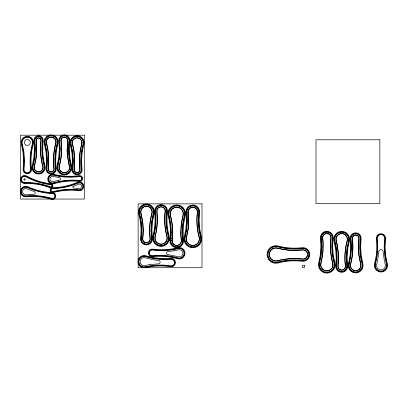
<?xml version="1.0" encoding="UTF-8"?>
<svg xmlns="http://www.w3.org/2000/svg" width="408" height="408" viewBox="0 0 408 408"><rect width="100%" height="100%" fill="white"/><g stroke="black" fill="none" stroke-linecap="round" stroke-linejoin="round"><path stroke-width="0.61" d="M143.249 230.78L142.713 222.003L140.989 213.399A5.646 5.646 0 0 1 146.431 206.254A5.646 5.646 0 0 1 151.878 213.399C149.624 221.564 149.109 230.168 150.088 238.573A3.682 3.682 0 0 1 146.431 242.678A3.682 3.682 0 0 1 142.774 238.573L143.147 231.137M157.432 219.871L156.963 211.471A4.121 4.121 0 0 1 158.34 207.891L158.472 207.784A4.121 4.121 0 0 1 160.829 206.881L161.186 206.876A4.121 4.121 0 0 1 164.164 208.299L164.266 208.417A4.121 4.121 0 0 1 165.143 211.471C164.169 219.815 164.679 228.363 166.918 236.477A6.084 6.084 0 0 1 161.053 244.178A6.084 6.084 0 0 1 155.183 236.477L156.478 230.092M36.725 149.792L36.577 146.227M157.325 220.162L156.978 226.379L155.963 233.315M36.72 150.006L36.077 158.314L34.42 166.331A4.335 4.335 0 0 0 38.602 171.819A4.335 4.335 0 0 0 42.784 166.331C40.489 158.003 39.959 149.226 40.958 140.658A2.372 2.372 0 0 0 38.602 138.016A2.372 2.372 0 0 0 36.251 140.658L36.414 142.249M79.54 158.416L79.958 169.417A2.907 2.907 0 0 1 77.071 172.661A2.907 2.907 0 0 1 74.179 169.417L74.654 160.211L73.919 151.251M48.766 163.746L48.491 154.693M79.448 158.187L80.162 150.96L81.671 143.922A4.774 4.774 0 0 0 77.071 137.879A4.774 4.774 0 0 0 72.466 143.922L73.369 147.635M48.761 163.94L48.363 168.734A2.805 2.805 0 0 0 51.153 171.865A2.805 2.805 0 0 0 53.938 168.734C52.948 160.222 53.474 151.506 55.753 143.228A4.774 4.774 0 0 0 51.153 137.19A4.774 4.774 0 0 0 46.548 143.228L47.685 148.119M143.045 235.804C143.519 228.312 142.882 220.692 140.893 213.425A5.748 5.748 0 0 1 146.431 206.152A5.748 5.748 0 0 1 151.975 213.425C149.726 221.58 149.211 230.173 150.19 238.563A3.784 3.784 0 0 1 146.431 242.78A3.784 3.784 0 0 1 142.678 238.563L142.917 236.099M67.549 141.928L67.126 150.863L67.351 154.724M67.468 141.775L67.575 140.76A3.244 3.244 0 0 0 64.352 137.139A3.244 3.244 0 0 0 61.134 140.76C62.118 149.216 61.598 157.881 59.328 166.102A5.212 5.212 0 0 0 64.352 172.691A5.212 5.212 0 0 0 69.375 166.102L68.773 163.271M156.616 229.877L157.427 220.437L156.861 211.482A4.218 4.218 0 0 1 161.053 206.774A4.218 4.218 0 0 1 165.24 211.482C164.271 219.815 164.781 228.352 167.015 236.451A6.186 6.186 0 0 1 161.053 244.28A6.186 6.186 0 0 1 155.086 236.451L155.81 233.56M321.045 262.808L322.356 256.719L323.054 250.568L323.156 243.892L322.626 238.165A4.218 4.218 0 0 1 326.818 233.458A4.218 4.218 0 0 1 331.005 238.165C330.031 246.498 330.546 255.031 332.78 263.135A6.186 6.186 0 0 1 326.818 270.958A6.186 6.186 0 0 1 320.851 263.135M73.353 186.232L73.562 186.16A65.214 65.214 0 0 0 78.479 184.243A2.254 2.254 0 0 1 81.61 185.982A2.254 2.254 0 0 1 79.101 188.537L73.593 188.083A0.974 0.974 0 0 1 73.323 186.242M300.319 250.063L302.425 249.854A4.656 4.656 0 0 1 307.617 254.475A4.656 4.656 0 0 1 302.425 259.1C294.148 258.137 285.666 258.641 277.624 260.86A6.62 6.62 0 0 1 269.239 254.475A6.62 6.62 0 0 1 277.624 248.095L282.183 249.263M299.855 250.206L291.368 250.247M294.27 250.318L302.435 249.951A4.554 4.554 0 0 1 307.515 254.475A4.554 4.554 0 0 1 302.435 259.004C294.142 258.034 285.651 258.544 277.593 260.763A6.523 6.523 0 0 1 269.341 254.475A6.523 6.523 0 0 1 277.593 248.191L278.506 248.431M294.005 250.42L291.001 250.231M291.118 250.339L289.527 250.14M290.771 250.318L287.89 249.997M289.272 250.221L285.365 249.691M287.676 250.073L284.468 249.558M285.146 249.762L283.218 249.354M284.208 249.619L282.515 249.222M282.963 249.41L278.832 248.411M69.365 165.674L69.477 166.071A5.309 5.309 0 0 1 64.352 172.793A5.309 5.309 0 0 1 59.231 166.071C61.496 157.865 62.016 149.216 61.032 140.77A3.346 3.346 0 0 1 64.352 137.042A3.346 3.346 0 0 1 67.677 140.77L67.121 150.629M360.509 263.466L360.672 264.063A5.212 5.212 0 0 1 355.649 270.657A5.212 5.212 0 0 1 350.625 264.063C352.895 255.841 353.415 247.182 352.425 238.721A3.244 3.244 0 0 1 355.649 235.105A3.244 3.244 0 0 1 358.872 238.721L358.397 247.416L358.999 255.107M69.217 165.5L67.468 154.918M360.555 263.242L358.928 255.342M360.06 261.661L360.769 264.037A5.309 5.309 0 0 1 355.649 270.759A5.309 5.309 0 0 1 350.528 264.037C352.793 255.826 353.313 247.182 352.328 238.736A3.346 3.346 0 0 1 355.649 235.003A3.346 3.346 0 0 1 358.974 238.736L358.499 247.656M336.86 243.137L336.253 240.751A5.646 5.646 0 0 1 341.7 233.606A5.646 5.646 0 0 1 347.142 240.751C344.893 248.916 344.377 257.524 345.357 265.924A3.682 3.682 0 0 1 341.7 270.03A3.682 3.682 0 0 1 338.043 265.924L338.482 259.927L338.37 255.275M360.116 261.436L358.902 255.122L358.403 247.886M336.824 243.428L337.778 247.921M68.631 163.093L67.529 156.509L67.228 150.781M337.1 244.203L336.156 240.776A5.748 5.748 0 0 1 341.7 233.504A5.748 5.748 0 0 1 347.244 240.776C344.995 248.931 344.474 257.524 345.454 265.914A3.784 3.784 0 0 1 341.7 270.132A3.784 3.784 0 0 1 337.941 265.914L338.416 257.417M337.054 244.494L338.395 253.791M73.318 147.885L73.996 151.098M73.603 148.813L72.369 143.947A4.876 4.876 0 0 1 77.071 137.776A4.876 4.876 0 0 1 81.768 143.947C79.565 152.235 78.836 160.91 79.856 169.427A2.805 2.805 0 0 1 77.071 172.559A2.805 2.805 0 0 1 74.282 169.427L74.746 159.788M73.532 148.966L74.496 155.203M47.614 148.272L48.817 158.671M337.707 248.135L338.451 254.878M48.578 154.515L47.716 148.282L46.451 143.254A4.876 4.876 0 0 1 51.153 137.088A4.876 4.876 0 0 1 55.85 143.254C53.57 151.516 53.05 160.222 54.04 168.723A2.907 2.907 0 0 1 51.153 171.967A2.907 2.907 0 0 1 48.261 168.723L48.72 158.809M36.337 142.484L36.674 146.105M74.511 155.407L74.735 159.365M323.065 241.97L322.723 238.15A4.121 4.121 0 0 1 323.6 235.1L323.702 234.983A4.121 4.121 0 0 1 326.686 233.56L327.038 233.565A4.121 4.121 0 0 1 329.394 234.462L329.521 234.575A4.121 4.121 0 0 1 330.908 238.15C329.934 246.498 330.444 255.046 332.683 263.16A6.084 6.084 0 0 1 326.818 270.861A6.084 6.084 0 0 1 320.948 263.16L322.794 252.516L322.983 242.296M338.319 254.169L338.512 257.05M36.659 145.763L36.149 140.668A2.468 2.468 0 0 1 38.602 137.914A2.468 2.468 0 0 1 41.055 140.668C40.06 149.226 40.586 157.988 42.881 166.306A4.437 4.437 0 0 1 38.602 171.921A4.437 4.437 0 0 1 34.323 166.306L36.093 157.447L36.628 148.196M36.562 145.87L36.725 148.084M180.805 233.488L181.259 240.317A4.554 4.554 0 0 1 176.735 245.397A4.554 4.554 0 0 1 172.212 240.317C173.181 232.024 172.671 223.533 170.447 215.475A6.523 6.523 0 0 1 176.735 207.223A6.523 6.523 0 0 1 183.024 215.475C180.759 223.543 180.326 232.024 181.361 240.307A4.656 4.656 0 0 1 176.735 245.499A4.656 4.656 0 0 1 172.11 240.307C173.079 232.024 172.569 223.548 170.35 215.501A6.62 6.62 0 0 1 176.735 207.121A6.62 6.62 0 0 1 183.121 215.501L181.381 224.324L180.902 233.32M42.259 148.747L42.809 157.473L44.503 165.857A6.12 6.12 0 0 1 38.602 173.599A6.12 6.12 0 0 1 32.706 165.857C34.94 157.753 35.45 149.206 34.481 140.862A4.151 4.151 0 0 1 38.602 136.236A4.151 4.151 0 0 1 42.728 140.862L42.259 148.747M46.558 160.466L46.094 168.473A5.095 5.095 0 0 0 51.153 174.15A5.095 5.095 0 0 0 56.212 168.473C55.253 160.247 55.753 151.827 57.956 143.835A7.058 7.058 0 0 0 51.153 134.9A7.058 7.058 0 0 0 44.345 143.835L46.012 152.092L46.558 160.466M47.496 160.466L47.027 168.581A4.151 4.151 0 0 0 51.153 173.211A4.151 4.151 0 0 0 55.274 168.581C54.3 160.237 54.815 151.694 57.049 143.585A6.12 6.12 0 0 0 51.153 135.844A6.12 6.12 0 0 0 45.252 143.585L46.946 151.97L47.496 160.466M59.828 148.884L59.277 157.371L57.615 165.628A6.992 6.992 0 0 0 64.352 174.476A6.992 6.992 0 0 0 71.094 165.628C68.891 157.626 68.386 149.195 69.345 140.964A5.024 5.024 0 0 0 64.352 135.359A5.024 5.024 0 0 0 59.364 140.964L59.828 148.884M72.476 161.16L72.012 169.162A5.095 5.095 0 0 0 77.071 174.843A5.095 5.095 0 0 0 82.13 169.162C81.172 160.941 81.671 152.521 83.875 144.524A7.058 7.058 0 0 0 77.071 135.594A7.058 7.058 0 0 0 70.263 144.524L71.93 152.786L72.476 161.16M73.414 161.155L72.945 169.274A4.151 4.151 0 0 0 77.071 173.9A4.151 4.151 0 0 0 81.192 169.274C80.223 160.93 80.733 152.383 82.967 144.279A6.12 6.12 0 0 0 77.071 136.537A6.12 6.12 0 0 0 71.171 144.279L72.864 152.663L73.414 161.155M150.96 230.311L151.424 238.42A5.024 5.024 0 0 1 146.431 244.025A5.024 5.024 0 0 1 141.438 238.42C142.402 230.189 141.897 221.753 139.689 213.756A6.992 6.992 0 0 1 146.431 204.908A6.992 6.992 0 0 1 153.173 213.756L151.536 221.809L150.96 230.311M151.399 230.28L151.858 238.369A5.462 5.462 0 0 1 146.431 244.458A5.462 5.462 0 0 1 141.005 238.369C141.959 230.189 141.464 221.819 139.271 213.869A7.431 7.431 0 0 1 146.431 204.469A7.431 7.431 0 0 1 153.597 213.869L151.97 221.87L151.399 230.28M151.904 230.311L152.357 238.308A5.967 5.967 0 0 1 146.431 244.963A5.967 5.967 0 0 1 140.505 238.308C141.454 230.199 140.959 221.891 138.781 214.006A7.936 7.936 0 0 1 146.431 203.964A7.936 7.936 0 0 1 154.081 214.006L152.47 221.937L151.904 230.311M155.147 219.489L154.617 227.73L152.98 235.87A8.369 8.369 0 0 0 161.053 246.463A8.369 8.369 0 0 0 169.121 235.87C166.964 228.041 166.474 219.79 167.413 211.732A6.406 6.406 0 0 0 161.053 204.592A6.406 6.406 0 0 0 154.688 211.732L155.147 219.489M155.647 219.453L155.106 227.894L153.469 236.002A7.864 7.864 0 0 0 161.053 245.958A7.864 7.864 0 0 0 168.637 236.002C166.459 228.113 165.964 219.795 166.913 211.675A5.901 5.901 0 0 0 161.053 205.096A5.901 5.901 0 0 0 155.193 211.675L155.647 219.453M156.085 219.489L155.55 227.853L153.887 236.12A7.431 7.431 0 0 0 161.053 245.519A7.431 7.431 0 0 0 168.213 236.12C166.02 228.174 165.52 219.8 166.479 211.625A5.462 5.462 0 0 0 166.484 210.416L166.464 210.253A5.462 5.462 0 0 0 162.435 205.709L162.251 205.668A5.462 5.462 0 0 0 155.637 210.227L155.621 210.416A5.462 5.462 0 0 0 155.621 211.625L156.085 219.489M170.896 232.172L170.442 240.113A6.334 6.334 0 0 0 176.735 247.177A6.334 6.334 0 0 0 183.029 240.113C182.09 232.045 182.58 223.788 184.742 215.949A8.303 8.303 0 0 0 176.735 205.438A8.303 8.303 0 0 0 168.728 215.949L170.35 223.941L170.896 232.172M182.136 232.152L182.595 240.159A5.901 5.901 0 0 1 176.735 246.743A5.901 5.901 0 0 1 170.876 240.159C171.824 232.04 171.329 223.722 169.152 215.832A7.864 7.864 0 0 1 176.735 205.877A7.864 7.864 0 0 1 184.319 215.832L182.702 223.768L182.136 232.152M183.08 232.152L183.529 240.052A6.839 6.839 0 0 1 176.735 247.681A6.839 6.839 0 0 1 169.942 240.052C170.876 232.05 170.391 223.859 168.244 216.082A8.808 8.808 0 0 1 176.735 204.938A8.808 8.808 0 0 1 185.227 216.082L183.636 223.895L183.08 232.152M186.492 220.315L185.956 228.628L184.345 236.614A8.808 8.808 0 0 0 192.836 247.758A8.808 8.808 0 0 0 201.328 236.614C199.186 228.837 198.696 220.641 199.629 212.639A6.839 6.839 0 0 0 192.836 205.01A6.839 6.839 0 0 0 186.043 212.639L186.492 220.315M187.435 220.315L186.889 228.75L185.252 236.864A7.864 7.864 0 0 0 192.836 246.815A7.864 7.864 0 0 0 200.42 236.864C198.242 228.97 197.747 220.651 198.696 212.532A5.901 5.901 0 0 0 192.836 205.953A5.901 5.901 0 0 0 186.976 212.532L187.435 220.315M188.68 220.31L188.124 228.914L186.451 237.191A6.62 6.62 0 0 0 192.836 245.57A6.62 6.62 0 0 0 199.221 237.191C197.003 229.148 196.493 220.667 197.462 212.389A4.656 4.656 0 0 0 192.836 207.198A4.656 4.656 0 0 0 188.21 212.389L188.68 220.31M188.776 220.31L188.226 228.929L186.548 237.221A6.523 6.523 0 0 0 192.836 245.473A6.523 6.523 0 0 0 199.124 237.221C196.901 229.163 196.391 220.667 197.36 212.379A4.554 4.554 0 0 0 192.836 207.3A4.554 4.554 0 0 0 188.312 212.379L188.776 220.31M198.676 220.182L199.191 228.521L200.843 236.747A8.303 8.303 0 0 1 192.836 247.253A8.303 8.303 0 0 1 184.829 236.747C186.992 228.908 187.481 220.646 186.543 212.583A6.334 6.334 0 0 1 192.836 205.515A6.334 6.334 0 0 1 199.13 212.583L198.676 220.182M320.912 246.172L320.382 254.414L318.745 262.553A8.369 8.369 0 0 0 326.818 273.146A8.369 8.369 0 0 0 334.886 262.553C332.729 254.725 332.234 246.473 333.178 238.415A6.406 6.406 0 0 0 326.818 231.275A6.406 6.406 0 0 0 320.453 238.415L320.912 246.172M321.412 246.136L320.872 254.577L319.229 262.686A7.864 7.864 0 0 0 326.818 272.641A7.864 7.864 0 0 0 334.402 262.686C332.224 254.796 331.73 246.478 332.678 238.359A5.901 5.901 0 0 0 326.818 231.775A5.901 5.901 0 0 0 320.953 238.359L321.412 246.136M321.851 246.172L321.315 254.536L319.653 262.803A7.431 7.431 0 0 0 326.818 272.202A7.431 7.431 0 0 0 333.979 262.803C331.786 254.857 331.286 246.483 332.24 238.308A5.467 5.467 0 0 0 332.25 237.099L332.224 236.91A5.467 5.467 0 0 0 325.615 232.346L325.457 232.387A5.467 5.467 0 0 0 321.402 236.91L321.387 237.074A5.467 5.467 0 0 0 321.387 238.308L321.851 246.172M336.233 257.774L335.774 265.664A5.967 5.967 0 0 0 341.7 272.32A5.967 5.967 0 0 0 347.626 265.664C346.678 257.55 347.172 249.242 349.35 241.358A7.936 7.936 0 0 0 341.7 231.321A7.936 7.936 0 0 0 334.05 241.358L335.677 249.385L336.233 257.774M346.229 257.662L346.693 265.771A5.024 5.024 0 0 1 341.7 271.376A5.024 5.024 0 0 1 336.707 265.771C337.666 257.54 337.166 249.109 334.958 241.108A6.992 6.992 0 0 1 341.7 232.259A6.992 6.992 0 0 1 348.442 241.108L346.8 249.166L346.229 257.662M346.662 257.637L347.126 265.72A5.462 5.462 0 0 1 341.7 271.815A5.462 5.462 0 0 1 336.274 265.72C337.227 257.545 336.728 249.171 334.535 241.225A7.431 7.431 0 0 1 341.7 231.826A7.431 7.431 0 0 1 348.86 241.225L347.233 249.222L346.662 257.637M351.12 246.85L350.574 255.332L348.906 263.588A6.992 6.992 0 0 0 355.649 272.437A6.992 6.992 0 0 0 362.391 263.588C360.182 255.592 359.683 247.161 360.641 238.93A5.024 5.024 0 0 0 355.649 233.325A5.024 5.024 0 0 0 350.656 238.93L351.12 246.85M384.632 246.713L385.188 255.439L386.876 263.823A6.12 6.12 0 0 1 380.98 271.565A6.12 6.12 0 0 1 375.08 263.823C377.313 255.714 377.828 247.171 376.854 238.828A4.151 4.151 0 0 1 380.98 234.197A4.151 4.151 0 0 1 385.101 238.828L384.632 246.713M23.582 161.043L23.113 169.075A4.218 4.218 0 0 0 27.305 173.782A4.218 4.218 0 0 0 31.498 169.075C30.524 160.742 31.034 152.209 33.267 144.106A6.186 6.186 0 0 0 27.305 136.282A6.186 6.186 0 0 0 21.344 144.106L23.011 152.337L23.582 161.043M24.087 161.043L23.613 169.136A3.713 3.713 0 0 0 27.305 173.278A3.713 3.713 0 0 0 30.993 169.136C30.014 160.737 30.534 152.138 32.783 143.973A5.681 5.681 0 0 0 27.305 136.787A5.681 5.681 0 0 0 21.828 143.973L23.511 152.266L24.087 161.043M24.526 161.043L24.046 169.187A3.279 3.279 0 0 0 27.305 172.839A3.279 3.279 0 0 0 30.559 169.187C29.575 160.732 30.095 152.072 32.36 143.856A5.243 5.243 0 0 0 27.305 137.221A5.243 5.243 0 0 0 22.246 143.856L23.945 152.209L24.526 161.043M34.445 148.915L33.879 157.508L32.217 165.725A6.62 6.62 0 0 0 38.602 174.104A6.62 6.62 0 0 0 44.987 165.725C42.769 157.682 42.264 149.201 43.228 140.923A4.656 4.656 0 0 0 38.602 135.731A4.656 4.656 0 0 0 33.976 140.923L34.445 148.915M35.384 148.915L34.813 157.636L33.125 165.974A5.681 5.681 0 0 0 38.602 173.165A5.681 5.681 0 0 0 44.079 165.974C41.83 157.814 41.315 149.211 42.294 140.816A3.713 3.713 0 0 0 38.602 136.67A3.713 3.713 0 0 0 34.915 140.816L35.384 148.915M47.063 160.574L46.594 168.529A4.59 4.59 0 0 0 51.153 173.65A4.59 4.59 0 0 0 55.707 168.529C54.743 160.242 55.248 151.756 57.472 143.703A6.553 6.553 0 0 0 51.153 135.405A6.553 6.553 0 0 0 44.834 143.703L46.502 151.98L47.063 160.574M59.323 148.976L58.757 157.468L57.125 165.495A7.497 7.497 0 0 0 64.352 174.981A7.497 7.497 0 0 0 71.584 165.495C69.391 157.554 68.896 149.19 69.844 141.025A5.528 5.528 0 0 0 64.352 134.854A5.528 5.528 0 0 0 58.859 141.025L59.323 148.976M60.262 148.976L59.69 157.595L58.033 165.745A6.553 6.553 0 0 0 64.352 174.037A6.553 6.553 0 0 0 70.676 165.745C68.452 157.692 67.947 149.201 68.911 140.913A4.59 4.59 0 0 0 64.352 135.798A4.59 4.59 0 0 0 59.797 140.913L60.262 148.976M72.981 161.262L72.512 169.223A4.59 4.59 0 0 0 77.071 174.338A4.59 4.59 0 0 0 81.631 169.223C80.662 160.936 81.166 152.449 83.39 144.391A6.553 6.553 0 0 0 77.071 136.099A6.553 6.553 0 0 0 70.752 144.391L72.425 152.669L72.981 161.262M351.558 246.937L350.987 255.556L349.33 263.706A6.553 6.553 0 0 0 355.649 272.003A6.553 6.553 0 0 0 361.967 263.706C359.749 255.653 359.239 247.166 360.208 238.879A4.59 4.59 0 0 0 355.649 233.759A4.59 4.59 0 0 0 351.089 238.879L351.558 246.937M360.682 246.575L361.202 255.107L362.875 263.456A7.497 7.497 0 0 1 355.649 272.942A7.497 7.497 0 0 1 348.422 263.456C350.61 255.52 351.11 247.156 350.156 238.986A5.528 5.528 0 0 1 355.649 232.82A5.528 5.528 0 0 1 361.141 238.986L360.682 246.575M376.819 246.876L376.258 255.474L374.595 263.69A6.62 6.62 0 0 0 380.98 272.07A6.62 6.62 0 0 0 387.36 263.69C385.142 255.643 384.637 247.161 385.601 238.884A4.656 4.656 0 0 0 380.98 233.692A4.656 4.656 0 0 0 376.355 238.884L376.819 246.876M377.762 246.876L377.191 255.597L375.503 263.94A5.681 5.681 0 0 0 380.98 271.126A5.681 5.681 0 0 0 386.458 263.94C384.203 255.775 383.688 247.177 384.668 238.777A3.713 3.713 0 0 0 380.98 234.636A3.713 3.713 0 0 0 377.288 238.777L377.762 246.876M378.838 251.685L377.619 260.472A62.812 62.812 0 0 1 376.701 264.267A4.437 4.437 0 0 0 380.98 269.882A4.437 4.437 0 0 0 385.254 264.267A62.898 62.898 0 0 1 384.239 259.993L383.107 251.542A2.142 2.142 0 0 0 380.904 249.619A2.142 2.142 0 0 0 378.838 251.685M77.602 182.238C69.702 185.701 61.108 187.481 52.494 187.721A2.468 2.468 0 0 0 50.118 190.541A2.468 2.468 0 0 0 53.198 192.576C61.526 190.363 70.273 189.628 78.831 190.704A4.437 4.437 0 0 0 83.773 185.666A4.437 4.437 0 0 0 77.602 182.238M77.806 182.702C69.844 186.186 61.185 187.981 52.51 188.221A1.969 1.969 0 0 0 50.617 190.47A1.969 1.969 0 0 0 53.071 192.091C61.455 189.858 70.273 189.118 78.892 190.204A3.932 3.932 0 0 0 83.273 185.742A3.932 3.932 0 0 0 77.806 182.702M77.979 183.1C69.972 186.609 61.251 188.419 52.52 188.659A1.53 1.53 0 0 0 51.051 190.409A1.53 1.53 0 0 0 52.958 191.668C61.399 189.419 70.268 188.68 78.948 189.771A3.499 3.499 0 0 0 82.844 185.803A3.499 3.499 0 0 0 77.979 183.1M54.024 182.723L53.713 182.815A3.932 3.932 0 0 1 48.659 179.127A3.932 3.932 0 0 1 53.555 175.231C61.98 177.373 70.819 177.725 79.417 176.542A1.969 1.969 0 0 1 81.651 178.449A1.969 1.969 0 0 1 79.499 180.443C70.961 179.627 62.261 180.316 54.024 182.723M54.07 183.166L53.836 183.233A4.371 4.371 0 0 1 48.221 179.138A4.371 4.371 0 0 1 53.662 174.808C62.036 176.934 70.814 177.281 79.356 176.108A2.402 2.402 0 0 1 82.084 178.439A2.402 2.402 0 0 1 79.458 180.882C70.951 180.066 62.276 180.754 54.07 183.166M54.284 183.631L53.983 183.717A4.876 4.876 0 0 1 47.721 179.148A4.876 4.876 0 0 1 53.79 174.323C62.098 176.429 70.808 176.771 79.29 175.608A2.907 2.907 0 0 1 82.589 178.429A2.907 2.907 0 0 1 79.407 181.381C70.992 180.576 62.409 181.254 54.284 183.631M278.118 262.012L277.95 262.064A7.864 7.864 0 0 1 268 254.475A7.864 7.864 0 0 1 277.95 246.891C285.845 249.069 294.163 249.563 302.282 248.615A5.901 5.901 0 0 1 308.861 254.475A5.901 5.901 0 0 1 302.282 260.34C294.219 259.396 285.962 259.876 278.118 262.012M278.292 262.421L278.067 262.482A8.303 8.303 0 0 1 267.561 254.475A8.303 8.303 0 0 1 278.067 246.473C285.906 248.635 294.168 249.125 302.231 248.181A6.334 6.334 0 0 1 309.3 254.475A6.334 6.334 0 0 1 302.231 260.773C294.245 259.84 286.064 260.309 278.292 262.421M278.536 262.88L278.2 262.966A8.808 8.808 0 0 1 267.056 254.475A8.808 8.808 0 0 1 278.2 245.983C285.977 248.13 294.173 248.615 302.175 247.681A6.839 6.839 0 0 1 309.805 254.475A6.839 6.839 0 0 1 302.175 261.273C294.285 260.355 286.212 260.809 278.536 262.88M177.847 247.702C169.662 249.834 161.063 250.221 152.689 249.12A3.784 3.784 0 0 0 148.415 252.817A3.784 3.784 0 0 0 152.582 256.632C160.981 255.775 169.565 256.418 177.689 258.784A5.748 5.748 0 0 0 185.043 253.353A5.748 5.748 0 0 0 177.847 247.702M177.975 248.191C169.728 250.339 161.063 250.731 152.623 249.619A3.279 3.279 0 0 0 148.92 252.822A3.279 3.279 0 0 0 152.531 256.132C160.997 255.27 169.646 255.918 177.827 258.3A5.243 5.243 0 0 0 184.538 253.343A5.243 5.243 0 0 0 177.975 248.191M178.087 248.615C169.784 250.772 161.063 251.17 152.566 250.053A2.841 2.841 0 0 0 149.359 252.827A2.841 2.841 0 0 0 152.485 255.699C161.007 254.827 169.713 255.479 177.949 257.882A4.809 4.809 0 0 0 184.1 253.337A4.809 4.809 0 0 0 178.087 248.615M145.631 266.689L145.365 266.75A5.243 5.243 0 0 1 138.909 261.467A5.243 5.243 0 0 1 145.717 256.647C153.852 259.197 162.486 260.018 170.967 259.325A3.279 3.279 0 0 1 174.507 262.706A3.279 3.279 0 0 1 170.743 265.832C162.415 264.568 153.841 264.767 145.631 266.689M145.727 267.113L145.467 267.179A5.681 5.681 0 0 1 138.475 261.452A5.681 5.681 0 0 1 145.85 256.229C153.928 258.764 162.506 259.575 170.932 258.891A3.713 3.713 0 0 1 174.945 262.721A3.713 3.713 0 0 1 170.677 266.266C162.404 265.006 153.887 265.205 145.727 267.113M145.845 267.607L145.585 267.668A6.186 6.186 0 0 1 137.97 261.436A6.186 6.186 0 0 1 145.998 255.75C154.015 258.259 162.527 259.07 170.891 258.386A4.218 4.218 0 0 1 175.45 262.737A4.218 4.218 0 0 1 170.6 266.761C162.394 265.516 153.938 265.71 145.845 267.607M58.579 180.305L58.441 180.336A64.78 64.78 0 0 0 53.356 181.621A2.688 2.688 0 0 1 49.904 179.102A2.688 2.688 0 0 1 53.254 176.44L59.502 177.699A1.214 1.214 0 0 1 59.548 180.112L58.579 180.305M174.599 250.68L167.586 251.66A1.489 1.489 0 0 0 167.54 254.531L178.296 256.688A3.565 3.565 0 0 0 182.855 253.317A3.565 3.565 0 0 0 178.398 249.818A63.673 63.673 0 0 1 174.599 250.68M149.741 264.614L149.415 264.67A63.337 63.337 0 0 0 145.08 265.542A3.998 3.998 0 0 1 140.153 261.513A3.998 3.998 0 0 1 145.345 257.831L151.99 259.524L158.809 260.508A1.668 1.668 0 0 1 158.697 263.808L149.741 264.614M26.403 195.886L26.163 195.911A4.371 4.371 0 0 1 21.4 190.842A4.371 4.371 0 0 1 27.55 187.598C35.379 191.23 43.947 193.198 52.561 193.621A2.402 2.402 0 0 1 54.81 196.416A2.402 2.402 0 0 1 51.775 198.329C43.564 195.957 34.915 195.034 26.403 195.886M26.444 196.319L26.209 196.345A4.809 4.809 0 0 1 20.971 190.771A4.809 4.809 0 0 1 27.734 187.201C35.516 190.811 44.023 192.765 52.581 193.183A2.841 2.841 0 0 1 55.243 196.488A2.841 2.841 0 0 1 51.653 198.752C43.498 196.391 34.899 195.473 26.444 196.319M26.495 196.819L26.26 196.845A5.309 5.309 0 0 1 20.471 190.689A5.309 5.309 0 0 1 27.943 186.742C35.669 190.327 44.115 192.265 52.607 192.683A3.346 3.346 0 0 1 55.738 196.574A3.346 3.346 0 0 1 51.51 199.237C43.421 196.896 34.889 195.983 26.495 196.819M30.268 194.376L29.947 194.386A64.112 64.112 0 0 0 26.035 194.672A3.126 3.126 0 0 1 22.629 191.046A3.126 3.126 0 0 1 27.025 188.726A64.219 64.219 0 0 0 31.186 190.48L34.282 191.566A1.438 1.438 0 0 1 33.818 194.341L30.268 194.376M24.863 182.514L24.648 182.519A3.06 3.06 0 0 1 21.583 178.74A3.06 3.06 0 0 1 26.046 176.786C33.737 181.07 42.294 183.712 51.02 184.783A1.091 1.091 0 0 1 51.949 186.124A1.091 1.091 0 0 1 50.51 186.895C42.33 183.865 33.589 182.279 24.863 182.514M24.903 182.952L24.664 182.957A3.494 3.494 0 0 1 21.16 178.638A3.494 3.494 0 0 1 26.255 176.409C33.9 180.662 42.407 183.284 51.077 184.35A1.53 1.53 0 0 1 52.372 186.232A1.53 1.53 0 0 1 50.357 187.303C42.243 184.299 33.568 182.723 24.903 182.952M24.888 183.457L24.679 183.462A3.998 3.998 0 0 1 20.67 178.515A3.998 3.998 0 0 1 26.5 175.965C34.088 180.188 42.529 182.789 51.138 183.85A2.035 2.035 0 0 1 52.862 186.349A2.035 2.035 0 0 1 50.184 187.777C42.116 184.788 33.497 183.223 24.888 183.457M84.344 135.191L20.476 135.191L20.476 199.058L84.344 199.058L84.344 135.191M379.863 139.791L315.991 139.791L315.991 203.658L379.863 203.658L379.863 139.791M201.996 203.857L138.128 203.857L138.128 267.73L201.996 267.73L201.996 203.857M188.68 212.14L186.14 212.14L186.14 214.037L188.68 214.037L188.68 212.14M172.686 238.654L170.039 238.654L170.039 240.557L172.686 240.557L172.686 238.654M304.623 265.511L302.236 265.511L302.236 267.408L304.623 267.408L304.623 265.511M25.801 145.019A2.963 2.963 0 0 0 30.268 142.494A2.963 2.963 0 0 0 25.847 139.888A2.963 2.963 0 0 0 25.801 145.019M24.189 180.025A0.673 0.673 0 0 0 25.23 179.5A0.673 0.673 0 0 0 24.256 178.862A0.673 0.673 0 0 0 24.189 180.025"/></g></svg>
